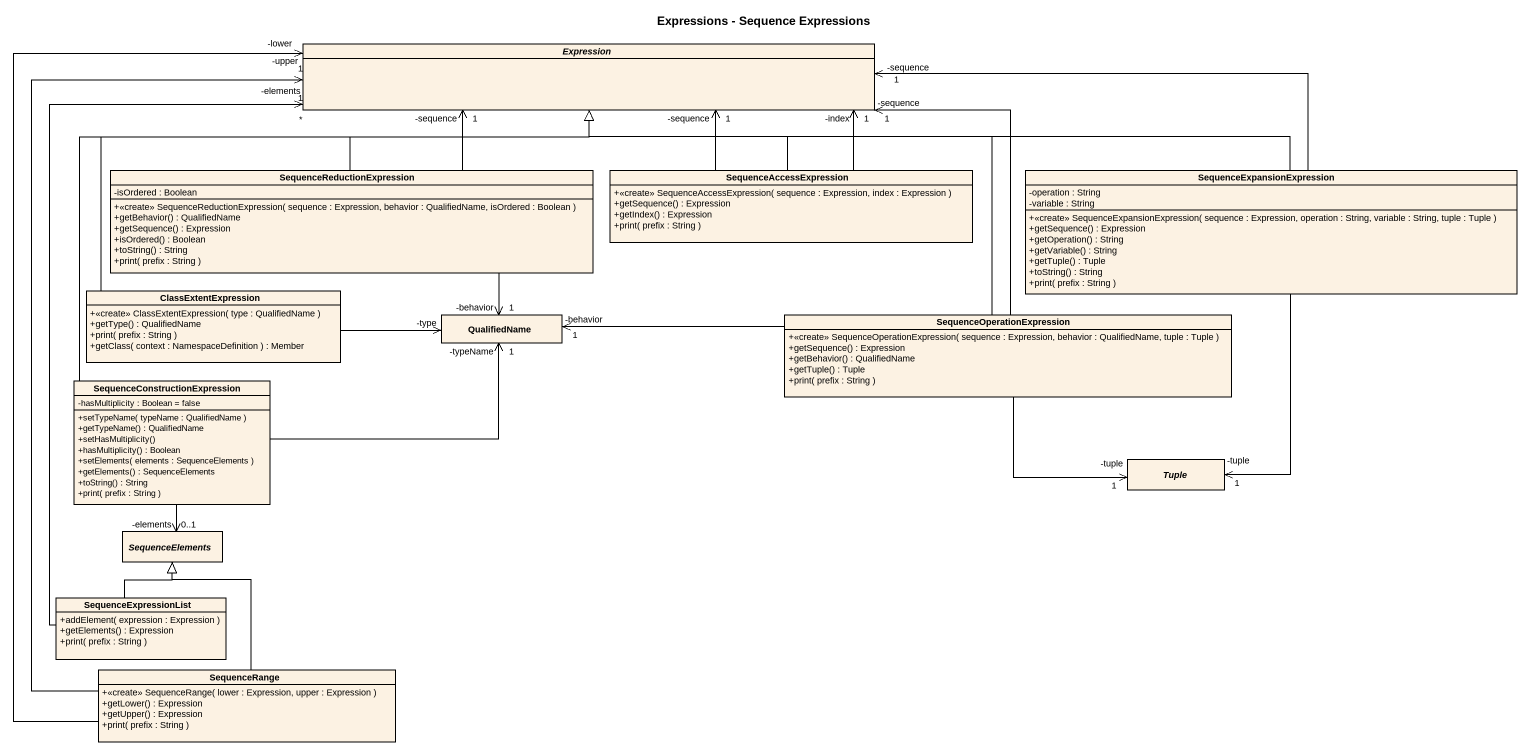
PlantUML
@startuml
title Expressions - Sequence Expressions
hide circle
hide empty members
skinparam classAttributeIconSize 0
abstract class Expression
class SequenceReductionExpression {
  -isOrdered : Boolean
  +<<create>> SequenceReductionExpression( sequence : Expression, behavior : QualifiedName, isOrdered : Boolean )
  +getBehavior() : QualifiedName
  +getSequence() : Expression
  +isOrdered() : Boolean
  +toString() : String
  +print( prefix : String )
}
class SequenceAccessExpression {
  +<<create>> SequenceAccessExpression( sequence : Expression, index : Expression )
  +getSequence() : Expression
  +getIndex() : Expression
  +print( prefix : String )
}
class SequenceExpansionExpression {
  -operation : String
  -variable : String
  +<<create>> SequenceExpansionExpression( sequence : Expression, operation : String, variable : String, tuple : Tuple )
  +getSequence() : Expression
  +getOperation() : String
  +getVariable() : String
  +getTuple() : Tuple
  +toString() : String
  +print( prefix : String )
}
class ClassExtentExpression {
  +<<create>> ClassExtentExpression( type : QualifiedName )
  +getType() : QualifiedName
  +print( prefix : String )
  +getClass( context : NamespaceDefinition ) : Member
}
class QualifiedName
class SequenceOperationExpression {
  +<<create>> SequenceOperationExpression( sequence : Expression, behavior : QualifiedName, tuple : Tuple )
  +getSequence() : Expression
  +getBehavior() : QualifiedName
  +getTuple() : Tuple
  +print( prefix : String )
}
class "SequenceConstructionExpression" as SequenceConstructionExpressi {
  -hasMultiplicity : Boolean = false
  +setTypeName( typeName : QualifiedName )
  +getTypeName() : QualifiedName
  +setHasMultiplicity()
  +hasMultiplicity() : Boolean
  +setElements( elements : SequenceElements )
  +getElements() : SequenceElements
  +toString() : String
  +print( prefix : String )
}
abstract class Tuple
abstract class SequenceElements
class SequenceExpressionList {
  +addElement( expression : Expression )
  +getElements() : Expression
  +print( prefix : String )
}
class SequenceRange {
  +<<create>> SequenceRange( lower : Expression, upper : Expression )
  +getLower() : Expression
  +getUpper() : Expression
  +print( prefix : String )
}
SequenceReductionExpression -up-|> Expression
SequenceReductionExpression -up-> "-sequence\n1" Expression
SequenceReductionExpression --> "-behavior\n1" QualifiedName
SequenceAccessExpression -up-|> Expression
SequenceAccessExpression -up-> "-sequence\n1" Expression
SequenceAccessExpression -up-> "-index\n1" Expression
SequenceExpansionExpression -left-|> Expression
SequenceExpansionExpression -left-> "-sequence\n1" Expression
SequenceExpansionExpression --> "-tuple\n1" Tuple
ClassExtentExpression -up-|> Expression
ClassExtentExpression -right-> "-type" QualifiedName
SequenceOperationExpression -up-|> Expression
SequenceOperationExpression -up-> "-sequence\n1" Expression
SequenceOperationExpression -left-> "-behavior\n1" QualifiedName
SequenceOperationExpression --> "-tuple\n1" Tuple
SequenceConstructionExpressi -up-|> Expression
SequenceConstructionExpressi -right-> "-typeName\n1" QualifiedName
SequenceConstructionExpressi --> "-elements\n0..1" SequenceElements
SequenceExpressionList -up-> "-elements\n*" Expression
SequenceExpressionList -up-|> SequenceElements
SequenceRange -up-> "-lower\n1" Expression
SequenceRange -up-> "-upper\n1" Expression
SequenceRange -up-|> SequenceElements
@enduml
